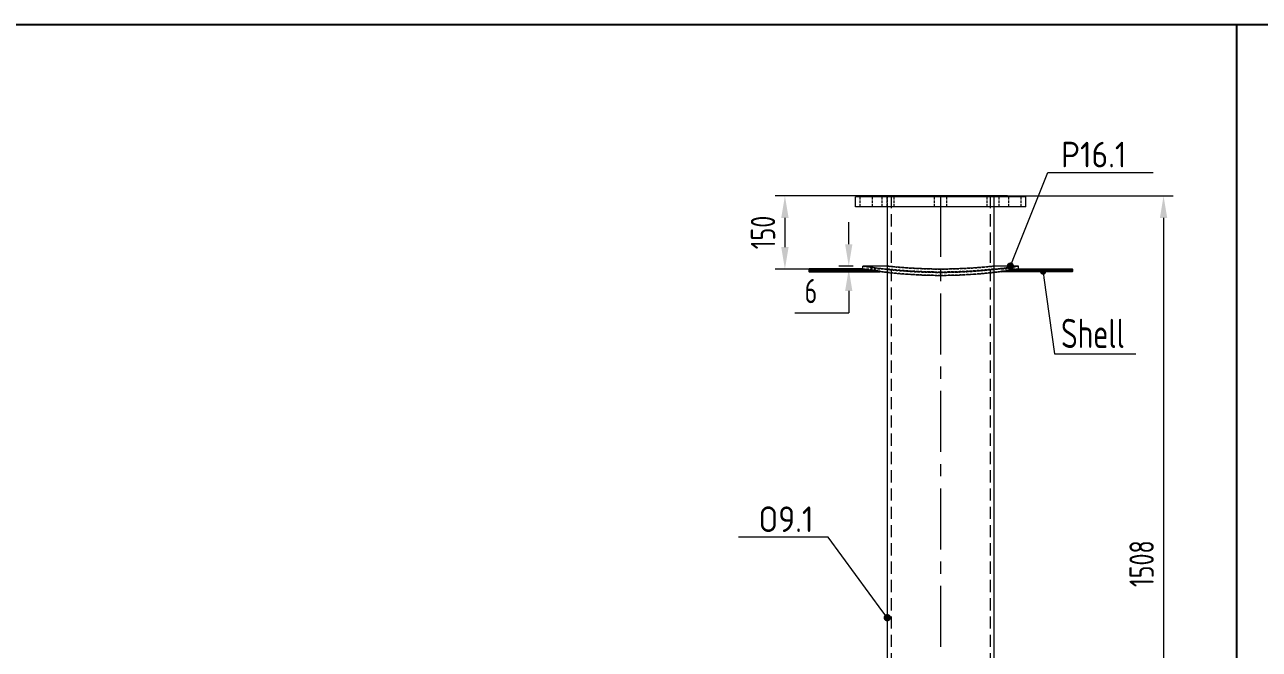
# Model space of a CAD drawing. Header units: millimetres. Extents: x -46397 to 283259, y -8690 to 23983.
# Drawn here: x 159347 to 161881, y 2174 to 3455 of the extents above; entities that cross this region are included whole.
import ezdxf
from ezdxf import colors
from ezdxf.entities.mleader import LeaderData, LeaderLine
from ezdxf.math import Vec2, Vec3

# ---------------------------------------------------------------- set-up
doc = ezdxf.new("R2010")
doc.units = ezdxf.units.MM
doc.linetypes.add('CENTER', pattern=[2, 1.25, -0.25, 0.25, -0.25])
doc.linetypes.add('HIDDENX2', pattern=[0.75, 0.5, -0.25])
doc.layers.get('Defpoints').update_dxf_attribs({"lineweight": 0})
for name, color, linetype, lineweight in [('4.KICH THUOC', 3, 'Continuous', 9), ('AM_8', 1, 'Continuous', 25), ('Dtext', 255, 'Continuous', 20), ('DUONGTAM', 1, 'CENTER', 0), ('NETCHINH', 7, 'Continuous', 9), ('PHANTOM 2', 8, 'Continuous', 0)]:
    doc.layers.add(name, color=color, linetype=linetype, lineweight=lineweight)
doc.layers.add('flashshoot', color=7, linetype='Continuous')
doc.styles.add('Arial', font='arial.ttf')
doc.styles.add('Chu va so', font='arial.ttf')
doc.styles.add('GHI CHÚ 1', font='isocp_IV25.ttf', dxfattribs={"width": 0.8})
doc.styles.get("Standard").update_dxf_attribs({"font": 'isocp.shx', "width": 0.8})
doc.styles.add('TCVN', font='arial.ttf')
doc.dimstyles.new('1-30SCALE', dxfattribs={"dimtxt": 75, "dimasz": 75, "dimexe": 37.5, "dimexo": 30, "dimgap": 30, "dimtad": 1, "dimtoh": 1, "dimdec": 0, "dimdsep": 46, "dimtxsty": 'GHI CHÚ 1', "dimcen": 0.09, "dimclrd": 256, "dimclre": 256, "dimclrt": 2, "dimadec": 0, "dimazin": 0, "dimtfac": 1, "dimtdec": 0, "dimtofl": 0, "dimtmove": 0, "dimatfit": 3, "dimfxl": 1, "dimlwd": 0, "dimlwe": 0, "dimarcsym": 0})
pattern_1 = [(45, (12181.1473, 1455.9668), (-2.24506403, 2.24506403), [])]

# ---------------------------------------------------------------- blocks, each defined once
blk = doc.blocks.new('A$C49aca623')
at = {"color": 2, "linetype": 'Continuous', "lineweight": 0, "ltscale": 10, "extrusion": (2.28848e-17, 1, 0)}
for p, q in [((2440, 1138), (2090, 1138)), ((2090, 1118), (2090, 1138)), ((2440, 1118), (2090, 1118)), ((2402.5, 1140), (2127.5, 1140)), ((2127.5, 1138), (2127.5, 1140)), ((2155.4, 1118), (2155.4, 996.1)), ((2374.5, 1118), (2374.5, 996.1)), ((2402.5, 1138), (2402.5, 1140)), ((2440, 1118), (2440, 1138)), ((2155.4, 996.1), (2105.4, 996.1)), ((2105.4, 990), (2105.4, 996.1)), ((2424.5, 996.1), (2374.5, 996.1)), ((2424.5, 990), (2424.5, 996.1)), ((2155.4, 983.2), (2155.4, -368.5)), ((2374.5, 983.2), (2374.5, -368.5))]:
    blk.add_line(p, q, dxfattribs=at)
at = {"color": 1, "linetype": 'HIDDENX2', "lineweight": 0, "ltscale": 10, "extrusion": (2.28848e-17, 1, 0)}
for p, q in [((2100, 1118), (2100, 1138)), ((2125, 1118), (2125, 1138)), ((2144.7, 1118), (2144.7, 1138)), ((2155.4, 1118), (2155.4, 1140)), ((2155.4, 1140), (2155.4, 1118)), ((2169.7, 1118), (2169.7, 1138)), ((2252.5, 1118), (2252.5, 1138)), ((2277.5, 1118), (2277.5, 1138)), ((2360.3, 1118), (2360.3, 1138)), ((2374.5, 1140), (2374.5, 1118)), ((2374.6, 1118), (2374.6, 1140)), ((2385.3, 1118), (2385.3, 1138)), ((2405, 1118), (2405, 1138)), ((2430, 1118), (2430, 1138)), ((2155.4, 990), (2105.4, 990)), ((2155.4, 996.1), (2155.4, 990)), ((2155.4, 996.1), (2155.4, 983.2)), ((2374.5, 996.1), (2374.5, 990)), ((2374.5, 996.1), (2374.5, 983.2)), ((2424.5, 990), (2374.5, 990))]:
    blk.add_line(p, q, dxfattribs=at)
at = {"color": 1, "linetype": 'HIDDENX2', "lineweight": 0, "ltscale": 50, "extrusion": (2.28848e-17, 1, 0)}
for p, q in [((2163.6, 1140), (2163.6, -368.5)), ((2366.4, 1140), (2366.4, -368.5))]:
    blk.add_line(p, q, dxfattribs=at)
at = {"color": 2, "linetype": 'Continuous', "lineweight": 0, "ltscale": 10}
for points, knots in [([(2424.5, 996.1), (2424.5, 996.1), (2424.5, 996.1), (2424.5, 996.1), (2424.3, 996), (2423.3, 995.9), (2422.6, 995.8), (2420.6, 995.4), (2419.3, 995.2), (2416.2, 994.8), (2414.4, 994.5), (2410.3, 993.9), (2408.1, 993.6), (2403, 992.9), (2400.3, 992.5), (2394.5, 991.7), (2391.3, 991.3), (2384.8, 990.5), (2381.4, 990.1), (2374.3, 989.3), (2370.5, 988.9), (2362.6, 988), (2358.4, 987.6), (2349.7, 986.8), (2345.2, 986.5), (2335.8, 985.8), (2331, 985.4), (2321.2, 984.8), (2316.2, 984.5), (2306, 984.1), (2300.9, 983.9), (2290.6, 983.5), (2285.4, 983.4), (2275.1, 983.3), (2270, 983.2), (2260, 983.2), (2254.9, 983.3), (2244.6, 983.4), (2239.4, 983.5), (2229.1, 983.9), (2224, 984.1), (2213.8, 984.5), (2208.8, 984.8), (2199, 985.4), (2194.2, 985.8), (2184.8, 986.5), (2180.3, 986.8), (2171.6, 987.6), (2167.4, 988), (2159.5, 988.9), (2155.7, 989.3), (2148.6, 990.1), (2145.2, 990.5), (2138.7, 991.3), (2135.5, 991.7), (2129.7, 992.5), (2127, 992.9), (2121.9, 993.6), (2119.7, 993.9), (2115.6, 994.5), (2113.8, 994.8), (2110.7, 995.2), (2109.4, 995.4), (2107.4, 995.8), (2106.7, 995.9), (2105.7, 996), (2105.4, 996.1), (2105.4, 996.1), (2105.4, 996.1), (2105.4, 996.1)], [240.845794, 240.845794, 240.845794, 240.845794, 240.847726, 240.847726, 255.90054, 255.90054, 270.953355, 270.953355, 286.006169, 286.006169, 301.058984, 301.058984, 316.111798, 316.111798, 331.164613, 331.164613, 346.217427, 346.217427, 361.270242, 361.270242, 376.323397, 376.323397, 391.376552, 391.376552, 406.429707, 406.429707, 421.482863, 421.482863, 436.536018, 436.536018, 451.589173, 451.589173, 466.642328, 466.642328, 481.695484, 481.695484, 496.748639, 496.748639, 511.801794, 511.801794, 526.854949, 526.854949, 541.908104, 541.908104, 556.96126, 556.96126, 572.014415, 572.014415, 587.06757, 587.06757, 602.120725, 602.120725, 617.17354, 617.17354, 632.226354, 632.226354, 647.279169, 647.279169, 662.331984, 662.331984, 677.384798, 677.384798, 692.437613, 692.437613, 707.490427, 707.490427, 722.543242, 722.543242, 722.545173, 722.545173, 722.545173, 722.545173]), ([(2155.4, 983.2), (2154.3, 983.3), (2153.3, 983.4), (2148.6, 984), (2145.2, 984.4), (2138.7, 985.2), (2135.5, 985.6), (2129.7, 986.4), (2127, 986.8), (2121.9, 987.5), (2119.7, 987.8), (2115.6, 988.4), (2113.8, 988.7), (2110.7, 989.2), (2109.4, 989.4), (2107.4, 989.7), (2106.7, 989.8), (2105.7, 990), (2105.4, 990), (2105.4, 990)], [115.877617, 115.877617, 115.877617, 115.877617, 120.428056, 120.428056, 135.481211, 135.481211, 150.534365, 150.534365, 165.58752, 165.58752, 180.640674, 180.640674, 195.693829, 195.693829, 210.746983, 210.746983, 225.800138, 225.800138, 240.85136, 240.85136, 240.85136, 240.85136]), ([(2105.4, 990), (2105.4, 990), (2105.7, 990), (2106.7, 989.8), (2107.4, 989.7), (2109.4, 989.4), (2110.7, 989.2), (2113.8, 988.7), (2115.6, 988.4), (2119.7, 987.8), (2121.9, 987.5), (2127, 986.8), (2129.7, 986.4), (2135.5, 985.6), (2138.7, 985.2), (2145.2, 984.4), (2148.6, 984), (2155.7, 983.1), (2159.5, 982.7), (2167.4, 981.9), (2171.6, 981.5), (2180.3, 980.7), (2184.8, 980.3), (2194.2, 979.6), (2199, 979.3), (2208.8, 978.7), (2213.8, 978.4), (2224, 977.9), (2229.1, 977.7), (2239.4, 977.4), (2244.6, 977.3), (2254.9, 977.1), (2260, 977.1), (2270, 977.1), (2275.1, 977.1), (2285.4, 977.3), (2290.6, 977.4), (2300.9, 977.7), (2306, 977.9), (2316.2, 978.4), (2321.2, 978.7), (2331, 979.3), (2335.8, 979.6), (2345.2, 980.3), (2349.7, 980.7), (2358.4, 981.5), (2362.6, 981.9), (2370.5, 982.7), (2374.3, 983.1), (2381.4, 984), (2384.8, 984.4), (2391.3, 985.2), (2394.5, 985.6), (2400.3, 986.4), (2403, 986.8), (2408.1, 987.5), (2410.3, 987.8), (2414.4, 988.4), (2416.2, 988.7), (2419.3, 989.2), (2420.6, 989.4), (2422.6, 989.7), (2423.3, 989.8), (2424.3, 990), (2424.5, 990), (2424.5, 990)], [240.853292, 240.853292, 240.853292, 240.853292, 255.90645, 255.90645, 270.959609, 270.959609, 286.012767, 286.012767, 301.065925, 301.065925, 316.119083, 316.119083, 331.172241, 331.172241, 346.2254, 346.2254, 361.278558, 361.278558, 376.332065, 376.332065, 391.385573, 391.385573, 406.43908, 406.43908, 421.492588, 421.492588, 436.546095, 436.546095, 451.599602, 451.599602, 466.65311, 466.65311, 481.706617, 481.706617, 496.760125, 496.760125, 511.813632, 511.813632, 526.86714, 526.86714, 541.920647, 541.920647, 556.974155, 556.974155, 572.027662, 572.027662, 587.08117, 587.08117, 602.134677, 602.134677, 617.187835, 617.187835, 632.240993, 632.240993, 647.294152, 647.294152, 662.34731, 662.34731, 677.400468, 677.400468, 692.453626, 692.453626, 707.506784, 707.506784, 722.559943, 722.559943, 722.559943, 722.559943]), ([(2265, 990), (2261.6, 990), (2258.1, 990.1), (2251, 990.1), (2247.5, 990.2), (2240.4, 990.3), (2236.9, 990.4), (2229.9, 990.7), (2226.4, 990.8), (2219.7, 991.1), (2216.4, 991.2), (2210, 991.6), (2206.9, 991.7), (2200.9, 992.1), (2198, 992.3), (2192.6, 992.7), (2190, 992.9), (2185.1, 993.3), (2182.7, 993.4), (2178.2, 993.8), (2176.1, 994), (2172.1, 994.4), (2170.2, 994.6), (2166.8, 994.9), (2165.2, 995.1), (2162.4, 995.3), (2161.2, 995.5), (2159.1, 995.7), (2158.2, 995.8), (2156.8, 995.9), (2156.3, 996), (2155.6, 996.1), (2155.4, 996.1), (2155.4, 996.1)], [0, 0, 0, 0, 10.325502, 10.325502, 20.651005, 20.651005, 30.976507, 30.976507, 41.302009, 41.302009, 51.627512, 51.627512, 61.953014, 61.953014, 72.278516, 72.278516, 82.604019, 82.604019, 92.92947, 92.92947, 103.254922, 103.254922, 113.580374, 113.580374, 123.905825, 123.905825, 134.231277, 134.231277, 144.556728, 144.556728, 154.88218, 154.88218, 165.207632, 165.207632, 165.207632, 165.207632]), ([(2374.5, 996.1), (2374.5, 996.1), (2374.4, 996.1), (2373.7, 996), (2373.2, 995.9), (2371.8, 995.8), (2370.9, 995.7), (2368.8, 995.5), (2367.6, 995.3), (2364.8, 995.1), (2363.2, 994.9), (2359.8, 994.6), (2357.9, 994.4), (2353.9, 994), (2351.8, 993.8), (2347.3, 993.4), (2344.9, 993.3), (2340, 992.9), (2337.4, 992.7), (2332, 992.3), (2329.1, 992.1), (2323.1, 991.7), (2320, 991.6), (2313.6, 991.2), (2310.3, 991.1), (2303.6, 990.8), (2300.1, 990.7), (2293.1, 990.4), (2289.6, 990.3), (2282.5, 990.2), (2279, 990.1), (2271.9, 990.1), (2268.4, 990), (2265, 990)], [495.622864, 495.622864, 495.622864, 495.622864, 505.948316, 505.948316, 516.273767, 516.273767, 526.599219, 526.599219, 536.924671, 536.924671, 547.250122, 547.250122, 557.575574, 557.575574, 567.901025, 567.901025, 578.226477, 578.226477, 588.551979, 588.551979, 598.877482, 598.877482, 609.202984, 609.202984, 619.528486, 619.528486, 629.853989, 629.853989, 640.179491, 640.179491, 650.504993, 650.504993, 660.830496, 660.830496, 660.830496, 660.830496]), ([(2424.5, 990), (2424.5, 990), (2424.3, 990), (2423.3, 989.8), (2422.6, 989.7), (2420.6, 989.4), (2419.3, 989.2), (2416.2, 988.7), (2414.4, 988.4), (2410.3, 987.8), (2408.1, 987.5), (2403, 986.8), (2400.3, 986.4), (2394.5, 985.6), (2391.3, 985.2), (2384.8, 984.4), (2381.4, 984), (2376.7, 983.4), (2375.7, 983.3), (2374.5, 983.2)], [722.561874, 722.561874, 722.561874, 722.561874, 737.613097, 737.613097, 752.666252, 752.666252, 767.719406, 767.719406, 782.772561, 782.772561, 797.825715, 797.825715, 812.878869, 812.878869, 827.932024, 827.932024, 842.985178, 842.985178, 847.535618, 847.535618, 847.535618, 847.535618])]:
    blk.add_open_spline(points, degree=3, knots=knots, dxfattribs=at)
at = {"color": 1, "linetype": 'HIDDENX2', "lineweight": 0, "ltscale": 10}
for points, knots in [([(2105.4, 996.1), (2105.4, 996.1), (2105.7, 996), (2106.7, 995.9), (2107.4, 995.8), (2109.4, 995.4), (2110.7, 995.2), (2113.8, 994.8), (2115.6, 994.5), (2119.7, 993.9), (2121.9, 993.6), (2127, 992.9), (2129.7, 992.5), (2135.5, 991.7), (2138.7, 991.3), (2145.2, 990.5), (2148.6, 990.1), (2155.7, 989.3), (2159.5, 988.9), (2167.4, 988), (2171.6, 987.6), (2180.3, 986.8), (2184.8, 986.5), (2194.2, 985.8), (2199, 985.4), (2208.8, 984.8), (2213.8, 984.5), (2224, 984.1), (2229.1, 983.9), (2239.4, 983.5), (2244.6, 983.4), (2254.9, 983.3), (2260, 983.2), (2265, 983.2)], [722.545173, 722.545173, 722.545173, 722.545173, 737.596053, 737.596053, 752.648863, 752.648863, 767.701674, 767.701674, 782.754485, 782.754485, 797.807296, 797.807296, 812.860107, 812.860107, 827.912918, 827.912918, 842.965729, 842.965729, 858.018883, 858.018883, 873.072038, 873.072038, 888.125193, 888.125193, 903.178348, 903.178348, 918.231503, 918.231503, 933.284658, 933.284658, 948.337812, 948.337812, 963.390967, 963.390967, 963.390967, 963.390967]), ([(2155.4, 996.1), (2155.4, 996.1), (2155.6, 996.1), (2156.3, 996), (2156.8, 995.9), (2158.2, 995.8), (2159.1, 995.7), (2161.2, 995.5), (2162.4, 995.3), (2165.2, 995.1), (2166.8, 994.9), (2170.2, 994.6), (2172.1, 994.4), (2176.1, 994), (2178.2, 993.8), (2182.7, 993.4), (2185.1, 993.3), (2190, 992.9), (2192.6, 992.7), (2198, 992.3), (2200.9, 992.1), (2206.9, 991.7), (2210, 991.6), (2216.4, 991.2), (2219.7, 991.1), (2226.4, 990.8), (2229.9, 990.7), (2236.9, 990.4), (2240.4, 990.3), (2247.5, 990.2), (2251, 990.1), (2258.1, 990.1), (2261.6, 990), (2268.4, 990), (2271.9, 990.1), (2279, 990.1), (2282.5, 990.2), (2289.6, 990.3), (2293.1, 990.4), (2300.1, 990.7), (2303.6, 990.8), (2310.3, 991.1), (2313.6, 991.2), (2320, 991.6), (2323.1, 991.7), (2329.1, 992.1), (2332, 992.3), (2337.4, 992.7), (2340, 992.9), (2344.9, 993.3), (2347.3, 993.4), (2351.8, 993.8), (2353.9, 994), (2357.9, 994.4), (2359.8, 994.6), (2363.2, 994.9), (2364.8, 995.1), (2367.6, 995.3), (2368.8, 995.5), (2370.9, 995.7), (2371.8, 995.8), (2373.2, 995.9), (2373.7, 996), (2374.4, 996.1), (2374.5, 996.1), (2374.5, 996.1)], [165.207632, 165.207632, 165.207632, 165.207632, 175.533081, 175.533081, 185.858531, 185.858531, 196.183981, 196.183981, 206.509431, 206.509431, 216.834881, 216.834881, 227.160331, 227.160331, 237.485781, 237.485781, 247.811231, 247.811231, 258.136733, 258.136733, 268.462235, 268.462235, 278.787737, 278.787737, 289.113239, 289.113239, 299.438741, 299.438741, 309.764243, 309.764243, 320.089746, 320.089746, 330.415248, 330.415248, 340.74075, 340.74075, 351.066252, 351.066252, 361.391754, 361.391754, 371.717256, 371.717256, 382.042759, 382.042759, 392.368261, 392.368261, 402.693763, 402.693763, 413.019265, 413.019265, 423.344715, 423.344715, 433.670165, 433.670165, 443.995615, 443.995615, 454.321065, 454.321065, 464.646515, 464.646515, 474.971964, 474.971964, 485.297414, 485.297414, 495.622864, 495.622864, 495.622864, 495.622864]), ([(2265, 983.9), (2268.4, 983.9), (2271.9, 983.9), (2279, 984), (2282.5, 984.1), (2289.6, 984.2), (2293.1, 984.3), (2300.1, 984.5), (2303.6, 984.7), (2310.3, 985), (2313.6, 985.1), (2320, 985.5), (2323.1, 985.6), (2329.1, 986), (2332, 986.2), (2337.4, 986.6), (2340, 986.8), (2344.9, 987.2), (2347.3, 987.3), (2351.8, 987.7), (2353.9, 987.9), (2357.9, 988.3), (2359.8, 988.5), (2363.2, 988.8), (2364.8, 989), (2367.6, 989.3), (2368.8, 989.4), (2370.9, 989.6), (2371.8, 989.7), (2373.2, 989.9), (2373.7, 989.9), (2374.4, 990), (2374.5, 990), (2374.5, 990), (2374.4, 990), (2373.7, 989.9), (2373.2, 989.9), (2371.8, 989.7), (2370.9, 989.6), (2368.8, 989.4), (2367.6, 989.3), (2364.8, 989), (2363.2, 988.8), (2359.8, 988.5), (2357.9, 988.3), (2353.9, 987.9), (2351.8, 987.7), (2347.3, 987.3), (2344.9, 987.2), (2340, 986.8), (2337.4, 986.6), (2332, 986.2), (2329.1, 986), (2323.1, 985.6), (2320, 985.5), (2313.6, 985.1), (2310.3, 985), (2303.6, 984.7), (2300.1, 984.5), (2293.1, 984.3), (2289.6, 984.2), (2282.5, 984.1), (2279, 984), (2271.9, 983.9), (2268.4, 983.9), (2261.6, 983.9), (2258.1, 983.9), (2251, 984), (2247.5, 984.1), (2240.4, 984.2), (2236.9, 984.3), (2229.9, 984.5), (2226.4, 984.7), (2219.7, 985), (2216.4, 985.1), (2210, 985.5), (2206.9, 985.6), (2200.9, 986), (2198, 986.2), (2192.6, 986.6), (2190, 986.8), (2185.1, 987.2), (2182.7, 987.3), (2178.2, 987.7), (2176.1, 987.9), (2172.1, 988.3), (2170.2, 988.5), (2166.8, 988.8), (2165.2, 989), (2162.4, 989.3), (2161.2, 989.4), (2159.1, 989.6), (2158.2, 989.7), (2156.8, 989.9), (2156.3, 989.9), (2155.6, 990), (2155.4, 990), (2155.4, 990), (2155.6, 990), (2156.3, 989.9), (2156.8, 989.9), (2158.2, 989.7), (2159.1, 989.6), (2161.2, 989.4), (2162.4, 989.3), (2165.2, 989), (2166.8, 988.8), (2170.2, 988.5), (2172.1, 988.3), (2176.1, 987.9), (2178.2, 987.7), (2182.7, 987.3), (2185.1, 987.2), (2190, 986.8), (2192.6, 986.6), (2198, 986.2), (2200.9, 986), (2206.9, 985.6), (2210, 985.5), (2216.4, 985.1), (2219.7, 985), (2226.4, 984.7), (2229.9, 984.5), (2236.9, 984.3), (2240.4, 984.2), (2247.5, 984.1), (2251, 984), (2258.1, 983.9), (2261.6, 983.9), (2265, 983.9)], [0, 0, 0, 0, 10.325614, 10.325614, 20.651228, 20.651228, 30.976842, 30.976842, 41.302456, 41.302456, 51.628071, 51.628071, 61.953685, 61.953685, 72.279299, 72.279299, 82.604913, 82.604913, 92.930475, 92.930475, 103.256037, 103.256037, 113.581599, 113.581599, 123.907161, 123.907161, 134.232723, 134.232723, 144.558286, 144.558286, 154.883848, 154.883848, 165.20941, 165.20941, 175.53497, 175.53497, 185.86053, 185.86053, 196.186091, 196.186091, 206.511651, 206.511651, 216.837211, 216.837211, 227.162772, 227.162772, 237.488332, 237.488332, 247.813893, 247.813893, 258.139506, 258.139506, 268.46512, 268.46512, 278.790734, 278.790734, 289.116348, 289.116348, 299.441962, 299.441962, 309.767576, 309.767576, 320.09319, 320.09319, 330.418804, 330.418804, 340.744418, 340.744418, 351.070031, 351.070031, 361.395645, 361.395645, 371.721259, 371.721259, 382.046872, 382.046872, 392.372486, 392.372486, 402.6981, 402.6981, 413.023713, 413.023713, 423.349274, 423.349274, 433.674834, 433.674834, 444.000395, 444.000395, 454.325956, 454.325956, 464.651516, 464.651516, 474.977077, 474.977077, 485.302638, 485.302638, 495.628198, 495.628198, 505.95376, 505.95376, 516.279323, 516.279323, 526.604885, 526.604885, 536.930447, 536.930447, 547.256009, 547.256009, 557.581571, 557.581571, 567.907133, 567.907133, 578.232695, 578.232695, 588.558309, 588.558309, 598.883923, 598.883923, 609.209537, 609.209537, 619.535152, 619.535152, 629.860766, 629.860766, 640.18638, 640.18638, 650.511994, 650.511994, 660.837608, 660.837608, 660.837608, 660.837608]), ([(2265, 983.2), (2270, 983.2), (2275.1, 983.3), (2285.4, 983.4), (2290.6, 983.5), (2300.9, 983.9), (2306, 984.1), (2316.2, 984.5), (2321.2, 984.8), (2331, 985.4), (2335.8, 985.8), (2345.2, 986.5), (2349.7, 986.8), (2358.4, 987.6), (2362.6, 988), (2370.5, 988.9), (2374.3, 989.3), (2381.4, 990.1), (2384.8, 990.5), (2391.3, 991.3), (2394.5, 991.7), (2400.3, 992.5), (2403, 992.9), (2408.1, 993.6), (2410.3, 993.9), (2414.4, 994.5), (2416.2, 994.8), (2419.3, 995.2), (2420.6, 995.4), (2422.6, 995.8), (2423.3, 995.9), (2424.3, 996), (2424.5, 996.1), (2424.5, 996.1)], [0, 0, 0, 0, 15.053155, 15.053155, 30.10631, 30.10631, 45.159464, 45.159464, 60.212619, 60.212619, 75.265774, 75.265774, 90.318929, 90.318929, 105.372084, 105.372084, 120.425239, 120.425239, 135.478049, 135.478049, 150.53086, 150.53086, 165.583671, 165.583671, 180.636482, 180.636482, 195.689293, 195.689293, 210.742104, 210.742104, 225.794915, 225.794915, 240.845794, 240.845794, 240.845794, 240.845794]), ([(2265, 977.1), (2260, 977.1), (2254.9, 977.1), (2244.6, 977.3), (2239.4, 977.4), (2229.1, 977.7), (2224, 977.9), (2213.8, 978.4), (2208.8, 978.7), (2199, 979.3), (2194.2, 979.6), (2184.8, 980.3), (2180.3, 980.7), (2171.6, 981.5), (2167.4, 981.9), (2160.7, 982.6), (2158, 982.9), (2155.4, 983.2)], [0, 0, 0, 0, 15.053507, 15.053507, 30.107014, 30.107014, 45.160521, 45.160521, 60.214028, 60.214028, 75.267535, 75.267535, 90.321042, 90.321042, 105.374549, 105.374549, 115.877617, 115.877617, 115.877617, 115.877617]), ([(2374.5, 983.2), (2372, 982.9), (2369.3, 982.6), (2362.6, 981.9), (2358.4, 981.5), (2349.7, 980.7), (2345.2, 980.3), (2335.8, 979.6), (2331, 979.3), (2321.2, 978.7), (2316.2, 978.4), (2306, 977.9), (2300.9, 977.7), (2290.6, 977.4), (2285.4, 977.3), (2275.1, 977.1), (2270, 977.1), (2265, 977.1)], [847.535618, 847.535618, 847.535618, 847.535618, 858.038686, 858.038686, 873.092193, 873.092193, 888.1457, 888.1457, 903.199207, 903.199207, 918.252714, 918.252714, 933.306221, 933.306221, 948.359728, 948.359728, 963.413235, 963.413235, 963.413235, 963.413235])]:
    blk.add_open_spline(points, degree=3, knots=knots, dxfattribs=at)
for points in [[(2105.4, 990), (2105.4, 990), (2105.4, 990), (2105.4, 990)], [(2424.5, 990), (2424.5, 990), (2424.5, 990), (2424.5, 990)]]:
    blk.add_open_spline(points, degree=3, dxfattribs=at)
at = {"layer": 'DUONGTAM', "ltscale": 100, "extrusion": (2.28848e-17, 1, 0)}
blk.add_line((2265, 1140), (2265, -368.5), dxfattribs=at)
blk = doc.blocks.new('_Dot')
at = {"color": 0, "linetype": 'ByBlock', "lineweight": -2}
blk.add_line((-0.5, 0), (-1, 0), dxfattribs=at)
at = {"color": 0, "linetype": 'ByBlock', "const_width": 0.5}
blk.add_lwpolyline([(-0.25, 0, 1), (0.25, 0, 1)], format="xyb", close=True, dxfattribs=at)
blk = doc.blocks.new('*D614')
at = {"layer": 'Defpoints', "color": 0, "transparency": 16777216}
for p in [(161160.3, 3104.3, -1.5), (160907.3, 2954.3), (161020.8, 2954.3, -1.5)]:
    blk.add_point(p, dxfattribs=at)
at = {"layer": 'PHANTOM 2', "linetype": 'Continuous', "lineweight": 0, "transparency": 16777216}
for p, q in [((161140.3, 3104.3), (160887.3, 3104.3)), ((160907.3, 3059.3), (160907.3, 2999.3)), ((161000.8, 2954.3), (160887.3, 2954.3))]:
    blk.add_line(p, q, dxfattribs=at)
at = {"layer": 'PHANTOM 2', "transparency": 16777216}
for points in [[(160899.8, 3059.3), (160914.8, 3059.3), (160907.3, 3104.3)], [(160899.8, 2999.3), (160914.8, 2999.3), (160907.3, 2954.3)]]:
    blk.add_solid(points, dxfattribs=at)
at = {"layer": 'PHANTOM 2', "color": 2, "transparency": 16777216, "insert": (160862.3, 3029.3), "char_height": 50, "attachment_point": 5, "rotation": 90, "style": 'GHI CHÚ 1'}
blk.add_mtext('150', dxfattribs=at)
blk = doc.blocks.new('*D619')
at = {"layer": 'Defpoints', "color": 0, "transparency": 16777216}
for p in [(161319.5, 3104.3, -1.5), (161336.5, 1595.8, -1.5), (161684.5, 1595.8)]:
    blk.add_point(p, dxfattribs=at)
at = {"layer": 'PHANTOM 2', "linetype": 'Continuous', "lineweight": 0, "transparency": 16777216}
for p, q in [((161339.5, 3104.3), (161704.5, 3104.3)), ((161684.5, 3059.3), (161684.5, 1640.8)), ((161356.5, 1595.8), (161704.5, 1595.8))]:
    blk.add_line(p, q, dxfattribs=at)
at = {"layer": 'PHANTOM 2', "transparency": 16777216}
for points in [[(161677, 3059.3), (161692, 3059.3), (161684.5, 3104.3)], [(161677, 1640.8), (161692, 1640.8), (161684.5, 1595.8)]]:
    blk.add_solid(points, dxfattribs=at)
at = {"layer": 'PHANTOM 2', "color": 2, "transparency": 16777216, "insert": (161639.5, 2350), "char_height": 50, "attachment_point": 5, "rotation": 90, "style": 'GHI CHÚ 1'}
blk.add_mtext('1508', dxfattribs=at)
blk = doc.blocks.new('*D655')
at = {"layer": 'Defpoints', "color": 0, "transparency": 16777216}
for p in [(161038.3, 2954.3, -1.5), (161038.3, 2954.3), (161067.4, 2960.3, -1.5)]:
    blk.add_point(p, dxfattribs=at)
at = {"layer": 'PHANTOM 2', "linetype": 'Continuous', "lineweight": 0, "transparency": 16777216}
for p, q in [((161038.3, 3005.3), (161038.3, 3050.3)), ((161047.4, 2960.3), (161018.3, 2960.3)), ((161058.3, 2954.3), (161058.3, 2954.3)), ((161038.3, 2909.3), (161038.3, 2864.3)), ((160927.8, 2864.3), (161038.3, 2864.3))]:
    blk.add_line(p, q, dxfattribs=at)
at = {"layer": 'PHANTOM 2', "transparency": 16777216}
for points in [[(161030.8, 3005.3), (161045.8, 3005.3), (161038.3, 2960.3)], [(161030.8, 2909.3), (161045.8, 2909.3), (161038.3, 2954.3)]]:
    blk.add_solid(points, dxfattribs=at)
at = {"layer": 'PHANTOM 2', "color": 2, "transparency": 16777216, "insert": (160960.6, 2909.3), "char_height": 50, "attachment_point": 5, "style": 'GHI CHÚ 1'}
blk.add_mtext('6', dxfattribs=at)
blk = doc.blocks.new('*U1825')
at = {"lineweight": 25}
for points in [[(0, 0), (9003.9, 0), (9003.9, 5898), (0, 5898)], [(0, 0), (6807.8, 0), (6807.8, 5898), (0, 5898)]]:
    blk.add_lwpolyline(points, close=True, dxfattribs=at)
at = {"layer": 'Dtext', "ltscale": 0.1}
for tag, p, height, style in [('FOR_APPROVAL3', (7258, 2212.5, -0.4), 47.1, 'TCVN'), ('REV_3', (6865.8, 2215.3), 39.2, 'TCVN'), ('REV_2', (6865.8, 2068.9), 39.2, 'TCVN'), ('FOR_APPROVAL2', (7258, 2066.1, -0.4), 47.1, 'TCVN'), ('REV_1', (6865.8, 1922.5), 39.2, 'TCVN'), ('FOR_APPROVAL1', (7258, 1919.7, -0.3), 47.1, 'TCVN'), ('REV_0', (6865.8, 1776.1), 39.2, 'TCVN'), ('NGUOI_VE', (7675.9, 1774, -0.3), 47.1, 'TCVN'), ('NGUOI_KIEM_2', (8091.7, 1774, -0.4), 47.1, 'TCVN'), ('NGUOI_DUYET', (8594, 1774, -0.4), 47.1, 'TCVN'), ('1.1_A4', (8619.2, 89.3, -0.4), 47.1, 'Chu va so'), ('A4_A4', (8775.8, 89.3, -0.4), 47.1, 'Chu va so'), ('REV.', (8904.8, 89.3, -0.4), 47.1, 'Chu va so')]:
    blk.add_attdef(tag, p, '', height=height, dxfattribs=dict(at, style=style))
for tag, p, height, style, width in [('NGAY_REV03', (6965.2, 2212.5, -0.4), 40.8, 'TCVN', 0.95), ('NGAY_REV02', (6965.2, 2066.1, -0.4), 40.8, 'TCVN', 0.95), ('NGAY_REV01', (6965.2, 1919.7, -0.4), 40.8, 'TCVN', 0.95), ('NGAY_REV0', (6965.2, 1773.3, -0.4), 40.8, 'TCVN', 0.95), ('DWD.NO', (6961.6, 38.2, -0.4), 62.7, 'Chu va so', 0.85)]:
    blk.add_attdef(tag, p, '', height=height, dxfattribs=dict(at, style=style, width=width))
at = {"layer": 'Dtext', "lineweight": 25, "ltscale": 0.1, "style": 'Chu va so'}
for tag, p, height in [('PROJECT_CODE', (7415.1, 737.3), 94.1), ('TITLE1', (7007.5, 562.2, -0.4), 62.7), ('TITLE2', (7007.5, 414.7, -0.4), 62.7), ('TITLE3', (7007.5, 268.3, -0.4), 62.7)]:
    blk.add_attdef(tag, p, '', height=height, dxfattribs=at)

msp = doc.modelspace()

# ---------------------------------------------------------------- hatches: boundary and pattern name
at = {"layer": 'AM_8'}
h = msp.add_hatch(dxfattribs=at)
h.set_pattern_fill('ANSI31', color=256, style=0)
h.set_pattern_definition(pattern_1)
edge = h.paths.add_edge_path()
edge.add_line((161067.38, 2954.26), (160957.27, 2954.26))
edge.add_line((160957.27, 2954.26), (160957.27, 2949.26))
edge.add_line((160957.27, 2949.26), (161102.11, 2949.26))
edge.add_arc((161233.09, 3981.99), 1041, 260.84062, 262.77159, ccw=False)
h = msp.add_hatch(dxfattribs=at)
h.set_pattern_fill('ANSI31', color=256, style=0)
h.set_pattern_definition(pattern_1)
edge = h.paths.add_edge_path()
edge.add_line((161496.6, 2954.26), (161386.48, 2954.26))
edge.add_arc((161220.78, 3981.99), 1041, 277.22841, 279.15938, ccw=False)
edge.add_line((161351.76, 2949.26), (161496.6, 2949.26))
edge.add_line((161496.6, 2949.26), (161496.6, 2954.26))

# ---------------------------------------------------------------- linework, layer by layer
at = {"elevation": -1.5}
for points in [[(161067.38, 2954.26), (160957.27, 2954.26), (160957.27, 2949.26), (161102.11, 2949.26, -0.0084257), (161067.38, 2954.26)], [(161386.48, 2954.26), (161496.6, 2954.26), (161496.6, 2949.26), (161351.76, 2949.26, 0.0084257), (161386.48, 2954.26)]]:
    msp.add_lwpolyline(points, format="xyb", dxfattribs=at)

# ---------------------------------------------------------------- block references
at = {"layer": 'flashshoot'}
msp.add_blockref('A$C49aca623', (158961.93, 1964.26, -1.5), dxfattribs=at)

# ---------------------------------------------------------------- dimensions: what is measured, and where the dimension line sits
at = {"layer": 'PHANTOM 2'}
for base, p1, p2, picture, middle in [((160907.33, 2954.26), (161160.25, 3104.26, -1.5), (161020.81, 2954.26, -1.5), '*D614', (160862.33, 3029.26)), ((161684.46, 1595.81), (161319.46, 3104.26, -1.5), (161336.48, 1595.81, -1.5), '*D619', (161639.46, 2350.04))]:
    dim = msp.add_linear_dim(base=base, p1=p1, p2=p2, angle=90, dimstyle='1-30SCALE', override={"dimtxt": 50, "dimasz": 45, "dimexe": 20, "dimexo": 20, "dimgap": 20, "dimtmove": 1}, dxfattribs=at)
    dim.commit()
    dim.dimension.update_dxf_attribs({"geometry": picture, "text_midpoint": middle})
dim = msp.add_linear_dim(base=(161038.29, 2954.26), p1=(161067.38, 2960.34, -1.5), p2=(161038.29, 2954.26, -1.5), angle=270, dimstyle='1-30SCALE', override={"dimtxt": 50, "dimasz": 45, "dimexe": 20, "dimexo": 20, "dimgap": 20, "dimtmove": 1}, dxfattribs=at)
dim.commit()
dim.dimension.update_dxf_attribs({"geometry": '*D655', "text_midpoint": (161018.92, 2893.28), "dimtype": 160})

# ---------------------------------------------------------------- leaders
at = {"layer": '4.KICH THUOC', "ltscale": 5}
ml = msp.add_multileader_mtext('Standard', dxfattribs=at)
ml.set_content('Shell', color=256)
ml.set_leader_properties(lineweight=9)
ml.set_arrow_properties(name='DOT')
ml.build(insert=Vec2(0, 0))
ml.multileader.update_dxf_attribs({"has_dogleg": 0, "text_left_attachment_type": 5, "text_right_attachment_type": 6, "dogleg_length": 0.1, "arrow_head_size": 13.05, "scale": 300})
ctx = ml.context
ctx.base_point, ctx.scale, ctx.char_height, ctx.arrow_head_size, ctx.landing_gap_size, ctx.plane_origin = Vec3(161460.63, 2780.31, 2279.64), 300, 60, 13.05, 13.5, Vec3(162096.65, 2803.61, 2279.64)
ctx.left_attachment, ctx.right_attachment = 5, 6
notes = []
notes.append((ctx, [(1, (1, 1, 0), (161430.63, 2780.31, 2279.64), (1, 0), 30, [(0, [(161437.21, 2949.26, 2279.64)], 0, [])])]))
ctx.mtext.insert, ctx.mtext.flow_direction = Vec3(161474.13, 2852.31, 2279.64), 5
at = {"layer": 'NETCHINH'}
ml = msp.add_multileader_mtext('Standard', dxfattribs=at)
ml.set_content('{\\Fisocp|c0;P16.1}', color=1, style='Arial')
ml.set_leader_properties(color=2, linetype='Continuous', lineweight=-1)
ml.set_arrow_properties(name='DOT')
ml.build(insert=Vec2(0, 0))
ml.multileader.update_dxf_attribs({"has_dogleg": 0, "text_left_attachment_type": 5, "text_right_attachment_type": 5, "dogleg_length": 0, "arrow_head_size": 15, "scale": 15})
ctx = ml.context
ctx.base_point, ctx.scale, ctx.char_height, ctx.arrow_head_size, ctx.landing_gap_size, ctx.plane_origin = Vec3(161447.02, 3152.33, 6.53), 15, 52.5, 15, 30, Vec3(160682.41, 1780.86, 6.53)
ctx.left_attachment, ctx.right_attachment, ctx.text_align_type = 5, 5, 2
notes.append((ctx, [(1, (1, 1, 0), (161447.02, 3152.33, 6.53), (1, 0), 0, [(0, [(161370.07, 2960.34, 6.53)], 0, [])])]))
ctx.mtext.insert, ctx.mtext.alignment, ctx.mtext.flow_direction = Vec3(161608.27, 3215.33, 6.53), 3, 5
ml = msp.add_multileader_mtext('Standard', dxfattribs=at)
ml.set_content('{\\Fisocp|c0;O9.1}', color=1, style='Arial')
ml.set_leader_properties(color=2, linetype='Continuous', lineweight=-1)
ml.set_arrow_properties(name='DOT')
ml.build(insert=Vec2(0, 0))
ml.multileader.update_dxf_attribs({"has_dogleg": 0, "text_left_attachment_type": 5, "text_right_attachment_type": 5, "dogleg_length": 0, "arrow_head_size": 15, "scale": 15})
ctx = ml.context
ctx.base_point, ctx.scale, ctx.char_height, ctx.arrow_head_size, ctx.landing_gap_size, ctx.plane_origin = Vec3(160830.7, 2404.44, 6.53), 15, 52.5, 15, 30, Vec3(160041.63, 1056.5, 6.53)
ctx.left_attachment, ctx.right_attachment, ctx.text_align_type = 5, 5, 2
notes.append((ctx, [(0, (1, 1, 0), (160995.88, 2404.44, 6.53), (-1, 0), 0, [(0, [(161117.38, 2239.18, 6.53)], 0, [])])]))
ctx.mtext.insert, ctx.mtext.alignment, ctx.mtext.flow_direction = Vec3(160965.88, 2467.44, 6.53), 3, 5
for ctx, leaders in notes:
    for number, flags, end, landing, length, lines in leaders:
        leader = LeaderData()
        leader.index, (leader.has_last_leader_line, leader.has_dogleg_vector, leader.attachment_direction) = number, flags
        leader.last_leader_point, leader.dogleg_vector, leader.dogleg_length = Vec3(end), Vec3(landing), length
        for number, points, colour, breaks in lines:
            line = LeaderLine()
            line.index, line.vertices, line.color, line.breaks = number, Vec3.list(points), colors.encode_raw_color(colour), breaks
            leader.lines.append(line)
        ctx.leaders.append(leader)

# ---------------------------------------------------------------- next in the draw order: block references
at = {"xscale": 0.9084576280678549, "yscale": 0.9084576280678549, "zscale": 0.9084576280678549}
msp.add_blockref('*U1825', (155650.54, -1902.62), dxfattribs=at)

doc.saveas('drawing.dxf')
